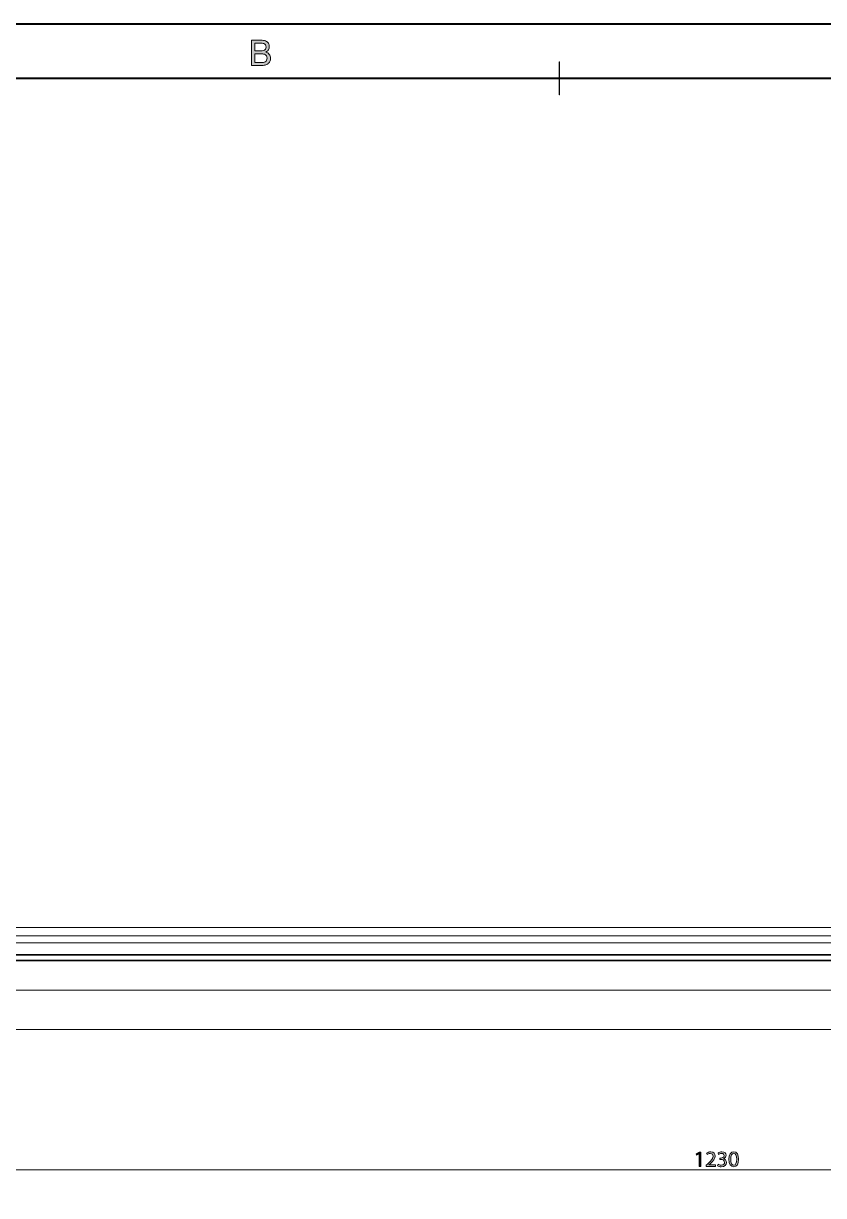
# Model space of a CAD drawing. Header units: inches. Extents: x 0.54 to 10.46, y 0.74 to 7.76.
# Drawn here: x 2.994 to 5.453, y 4.159 to 7.761 of the extents above; entities that cross this region are included whole.
import ezdxf

# ---------------------------------------------------------------- set-up
doc = ezdxf.new("R2010")
doc.units = ezdxf.units.IN
doc.header["$MEASUREMENT"] = 0
doc.layers.add('BG', color=7, linetype='Continuous')
doc.layers.add('MCG-INT-4FT', color=7, linetype='Continuous')

# ---------------------------------------------------------------- blocks, each defined once
blk = doc.blocks.new('block 3')
at = {"layer": 'BG', "true_color": 0xffffff}
h = blk.add_hatch(color=7, dxfattribs=at)
h.dxf.hatch_style = 2
edge = h.paths.add_edge_path()
edge.add_spline(control_points=[(10.296, 0.9061), (10.296, 0.9061), (0.8711, 0.9061), (0.8711, 0.9061), (0.8702, 0.9061), (0.8694, 0.9069), (0.8694, 0.9079), (0.8694, 0.9079), (0.8694, 7.5922), (0.8694, 7.5922), (0.8694, 7.5931), (0.8702, 7.5939), (0.8711, 7.5939), (0.8711, 7.5939), (10.296, 7.5939), (10.296, 7.5939), (10.297, 7.5939), (10.2977, 7.5931), (10.2977, 7.5922), (10.2977, 7.5922), (10.2977, 0.9079), (10.2977, 0.9079), (10.2977, 0.9069), (10.297, 0.9061), (10.296, 0.9061)], knot_values=[0, 0, 0, 0, 1, 1, 1, 2, 2, 2, 3, 3, 3, 4, 4, 4, 5, 5, 5, 6, 6, 6, 7, 7, 7, 8, 8, 8, 8], degree=3, periodic=1)
h.paths.add_polyline_path([(0.8729, 0.9096), (10.2943, 0.9096), (10.2943, 7.5904), (0.8729, 7.5904)])
at = {"layer": 'BG', "lineweight": 0}
blk.add_lwpolyline([(0.8729, 0.9096), (10.2943, 0.9096), (10.2943, 7.5904), (0.8729, 7.5904), (0.8729, 0.9096)], dxfattribs=at)
blk.add_open_spline([(10.296, 0.9061), (10.296, 0.9061), (0.8711, 0.9061), (0.8711, 0.9061), (0.8702, 0.9061), (0.8694, 0.9069), (0.8694, 0.9079), (0.8694, 0.9079), (0.8694, 7.5922), (0.8694, 7.5922), (0.8694, 7.5931), (0.8702, 7.5939), (0.8711, 7.5939), (0.8711, 7.5939), (10.296, 7.5939), (10.296, 7.5939), (10.297, 7.5939), (10.2977, 7.5931), (10.2977, 7.5922), (10.2977, 7.5922), (10.2977, 0.9079), (10.2977, 0.9079), (10.2977, 0.9069), (10.297, 0.9061), (10.296, 0.9061)], degree=3, knots=[0, 0, 0, 0, 1, 1, 1, 2, 2, 2, 3, 3, 3, 4, 4, 4, 5, 5, 5, 6, 6, 6, 7, 7, 7, 8, 8, 8, 8], dxfattribs=at)
blk = doc.blocks.new('block 2')
at = {"layer": 'BG'}
blk.add_blockref('block 3', (0, 0), dxfattribs=at)
blk = doc.blocks.new('block 27')
at = {"layer": 'BG', "true_color": 0xffffff}
h = blk.add_hatch(color=7, dxfattribs=at)
h.dxf.hatch_style = 2
edge = h.paths.add_edge_path()
edge.add_spline(control_points=[(4.6411, 7.5413), (4.6407, 7.5413), (4.6404, 7.5416), (4.6404, 7.542), (4.6404, 7.542), (4.6404, 7.6423), (4.6404, 7.6423), (4.6404, 7.6427), (4.6407, 7.643), (4.6411, 7.643), (4.6415, 7.643), (4.6418, 7.6427), (4.6418, 7.6423), (4.6418, 7.6423), (4.6418, 7.542), (4.6418, 7.542), (4.6418, 7.5416), (4.6415, 7.5413), (4.6411, 7.5413)], knot_values=[0, 0, 0, 0, 1, 1, 1, 2, 2, 2, 3, 3, 3, 4, 4, 4, 5, 5, 5, 6, 6, 6, 6], degree=3, periodic=1)
at = {"layer": 'BG', "lineweight": 0}
blk.add_open_spline([(4.6411, 7.5413), (4.6407, 7.5413), (4.6404, 7.5416), (4.6404, 7.542), (4.6404, 7.542), (4.6404, 7.6423), (4.6404, 7.6423), (4.6404, 7.6427), (4.6407, 7.643), (4.6411, 7.643), (4.6415, 7.643), (4.6418, 7.6427), (4.6418, 7.6423), (4.6418, 7.6423), (4.6418, 7.542), (4.6418, 7.542), (4.6418, 7.5416), (4.6415, 7.5413), (4.6411, 7.5413)], degree=3, knots=[0, 0, 0, 0, 1, 1, 1, 2, 2, 2, 3, 3, 3, 4, 4, 4, 5, 5, 5, 6, 6, 6, 6], dxfattribs=at)
blk = doc.blocks.new('block 26')
at = {"layer": 'BG'}
blk.add_blockref('block 27', (0, 0), dxfattribs=at)
blk = doc.blocks.new('block 35')
at = {"layer": 'BG', "true_color": 0xffffff}
h = blk.add_hatch(color=7, dxfattribs=at)
h.dxf.hatch_style = 2
edge = h.paths.add_edge_path()
edge.add_spline(control_points=[(3.6946, 7.6317), (3.6946, 7.6317), (3.6946, 7.7095), (3.6946, 7.7095), (3.6946, 7.7095), (3.7238, 7.7095), (3.7238, 7.7095), (3.7298, 7.7095), (3.7345, 7.7087), (3.7381, 7.7072), (3.7417, 7.7056), (3.7445, 7.7032), (3.7466, 7.6999), (3.7486, 7.6966), (3.7496, 7.6932), (3.7496, 7.6896), (3.7496, 7.6863), (3.7487, 7.6831), (3.7469, 7.6802), (3.7451, 7.6773), (3.7424, 7.6749), (3.7387, 7.6731), (3.7434, 7.6717), (3.7471, 7.6694), (3.7496, 7.666), (3.7521, 7.6627), (3.7534, 7.6588), (3.7534, 7.6543), (3.7534, 7.6506), (3.7526, 7.6472), (3.7511, 7.6441), (3.7495, 7.641), (3.7476, 7.6385), (3.7454, 7.6368), (3.7431, 7.6351), (3.7403, 7.6339), (3.7369, 7.633), (3.7334, 7.6321), (3.7293, 7.6317), (3.7243, 7.6317), (3.7243, 7.6317), (3.6946, 7.6317), (3.6946, 7.6317)], knot_values=[0, 0, 0, 0, 1, 1, 1, 2, 2, 2, 3, 3, 3, 4, 4, 4, 5, 5, 5, 6, 6, 6, 7, 7, 7, 8, 8, 8, 9, 9, 9, 10, 10, 10, 11, 11, 11, 12, 12, 12, 13, 13, 13, 14, 14, 14, 14], degree=3, periodic=1)
edge = h.paths.add_edge_path()
edge.add_spline(control_points=[(3.7049, 7.6768), (3.7049, 7.6768), (3.7218, 7.6768), (3.7218, 7.6768), (3.7263, 7.6768), (3.7296, 7.6771), (3.7316, 7.6777), (3.7342, 7.6785), (3.7362, 7.6798), (3.7375, 7.6816), (3.7388, 7.6834), (3.7395, 7.6857), (3.7395, 7.6884), (3.7395, 7.691), (3.7389, 7.6932), (3.7376, 7.6952), (3.7364, 7.6972), (3.7346, 7.6985), (3.7323, 7.6992), (3.73, 7.7), (3.7261, 7.7003), (3.7205, 7.7003), (3.7205, 7.7003), (3.7049, 7.7003), (3.7049, 7.7003), (3.7049, 7.7003), (3.7049, 7.6768), (3.7049, 7.6768)], knot_values=[0, 0, 0, 0, 1, 1, 1, 2, 2, 2, 3, 3, 3, 4, 4, 4, 5, 5, 5, 6, 6, 6, 7, 7, 7, 8, 8, 8, 9, 9, 9, 9], degree=3, periodic=1)
edge = h.paths.add_edge_path()
edge.add_spline(control_points=[(3.7049, 7.6409), (3.7049, 7.6409), (3.7243, 7.6409), (3.7243, 7.6409), (3.7276, 7.6409), (3.73, 7.641), (3.7313, 7.6412), (3.7337, 7.6417), (3.7357, 7.6424), (3.7373, 7.6434), (3.7388, 7.6444), (3.7402, 7.6458), (3.7412, 7.6477), (3.7422, 7.6496), (3.7427, 7.6518), (3.7427, 7.6543), (3.7427, 7.6572), (3.742, 7.6597), (3.7405, 7.6618), (3.739, 7.664), (3.7369, 7.6655), (3.7343, 7.6663), (3.7317, 7.6672), (3.7279, 7.6676), (3.7229, 7.6676), (3.7229, 7.6676), (3.7049, 7.6676), (3.7049, 7.6676), (3.7049, 7.6676), (3.7049, 7.6409), (3.7049, 7.6409)], knot_values=[0, 0, 0, 0, 1, 1, 1, 2, 2, 2, 3, 3, 3, 4, 4, 4, 5, 5, 5, 6, 6, 6, 7, 7, 7, 8, 8, 8, 9, 9, 9, 10, 10, 10, 10], degree=3, periodic=1)
at = {"layer": 'BG', "lineweight": 0}
for points, knots in [([(3.6946, 7.6317), (3.6946, 7.6317), (3.6946, 7.7095), (3.6946, 7.7095), (3.6946, 7.7095), (3.7238, 7.7095), (3.7238, 7.7095), (3.7298, 7.7095), (3.7345, 7.7087), (3.7381, 7.7072), (3.7417, 7.7056), (3.7445, 7.7032), (3.7466, 7.6999), (3.7486, 7.6966), (3.7496, 7.6932), (3.7496, 7.6896), (3.7496, 7.6863), (3.7487, 7.6831), (3.7469, 7.6802), (3.7451, 7.6773), (3.7424, 7.6749), (3.7387, 7.6731), (3.7434, 7.6717), (3.7471, 7.6694), (3.7496, 7.666), (3.7521, 7.6627), (3.7534, 7.6588), (3.7534, 7.6543), (3.7534, 7.6506), (3.7526, 7.6472), (3.7511, 7.6441), (3.7495, 7.641), (3.7476, 7.6385), (3.7454, 7.6368), (3.7431, 7.6351), (3.7403, 7.6339), (3.7369, 7.633), (3.7334, 7.6321), (3.7293, 7.6317), (3.7243, 7.6317), (3.7243, 7.6317), (3.6946, 7.6317), (3.6946, 7.6317)], [0, 0, 0, 0, 1, 1, 1, 2, 2, 2, 3, 3, 3, 4, 4, 4, 5, 5, 5, 6, 6, 6, 7, 7, 7, 8, 8, 8, 9, 9, 9, 10, 10, 10, 11, 11, 11, 12, 12, 12, 13, 13, 13, 14, 14, 14, 14]), ([(3.7049, 7.6768), (3.7049, 7.6768), (3.7218, 7.6768), (3.7218, 7.6768), (3.7263, 7.6768), (3.7296, 7.6771), (3.7316, 7.6777), (3.7342, 7.6785), (3.7362, 7.6798), (3.7375, 7.6816), (3.7388, 7.6834), (3.7395, 7.6857), (3.7395, 7.6884), (3.7395, 7.691), (3.7389, 7.6932), (3.7376, 7.6952), (3.7364, 7.6972), (3.7346, 7.6985), (3.7323, 7.6992), (3.73, 7.7), (3.7261, 7.7003), (3.7205, 7.7003), (3.7205, 7.7003), (3.7049, 7.7003), (3.7049, 7.7003), (3.7049, 7.7003), (3.7049, 7.6768), (3.7049, 7.6768)], [0, 0, 0, 0, 1, 1, 1, 2, 2, 2, 3, 3, 3, 4, 4, 4, 5, 5, 5, 6, 6, 6, 7, 7, 7, 8, 8, 8, 9, 9, 9, 9]), ([(3.7049, 7.6409), (3.7049, 7.6409), (3.7243, 7.6409), (3.7243, 7.6409), (3.7276, 7.6409), (3.73, 7.641), (3.7313, 7.6412), (3.7337, 7.6417), (3.7357, 7.6424), (3.7373, 7.6434), (3.7388, 7.6444), (3.7402, 7.6458), (3.7412, 7.6477), (3.7422, 7.6496), (3.7427, 7.6518), (3.7427, 7.6543), (3.7427, 7.6572), (3.742, 7.6597), (3.7405, 7.6618), (3.739, 7.664), (3.7369, 7.6655), (3.7343, 7.6663), (3.7317, 7.6672), (3.7279, 7.6676), (3.7229, 7.6676), (3.7229, 7.6676), (3.7049, 7.6676), (3.7049, 7.6676), (3.7049, 7.6676), (3.7049, 7.6409), (3.7049, 7.6409)], [0, 0, 0, 0, 1, 1, 1, 2, 2, 2, 3, 3, 3, 4, 4, 4, 5, 5, 5, 6, 6, 6, 7, 7, 7, 8, 8, 8, 9, 9, 9, 10, 10, 10, 10])]:
    blk.add_open_spline(points, degree=3, knots=knots, dxfattribs=at)
blk = doc.blocks.new('block 34')
at = {"layer": 'BG'}
blk.add_blockref('block 35', (0, 0), dxfattribs=at)
blk = doc.blocks.new('block 69')
at = {"layer": 'BG', "true_color": 0xffffff}
h = blk.add_hatch(color=7, dxfattribs=at)
h.dxf.hatch_style = 2
edge = h.paths.add_edge_path()
edge.add_spline(control_points=[(10.4631, 0.739), (10.4631, 0.739), (0.5369, 0.739), (0.5369, 0.739), (0.5359, 0.739), (0.5352, 0.7398), (0.5352, 0.7407), (0.5352, 0.7407), (0.5352, 7.7593), (0.5352, 7.7593), (0.5352, 7.7602), (0.5359, 7.761), (0.5369, 7.761), (0.5369, 7.761), (10.4631, 7.761), (10.4631, 7.761), (10.4641, 7.761), (10.4648, 7.7602), (10.4648, 7.7593), (10.4648, 7.7593), (10.4648, 0.7407), (10.4648, 0.7407), (10.4648, 0.7398), (10.4641, 0.739), (10.4631, 0.739)], knot_values=[0, 0, 0, 0, 1, 1, 1, 2, 2, 2, 3, 3, 3, 4, 4, 4, 5, 5, 5, 6, 6, 6, 7, 7, 7, 8, 8, 8, 8], degree=3, periodic=1)
h.paths.add_polyline_path([(0.5386, 0.7425), (10.4614, 0.7425), (10.4614, 7.7575), (0.5386, 7.7575)])
at = {"layer": 'BG', "lineweight": 0}
blk.add_lwpolyline([(0.5386, 0.7425), (10.4614, 0.7425), (10.4614, 7.7575), (0.5386, 7.7575), (0.5386, 0.7425)], dxfattribs=at)
blk.add_open_spline([(10.4631, 0.739), (10.4631, 0.739), (0.5369, 0.739), (0.5369, 0.739), (0.5359, 0.739), (0.5352, 0.7398), (0.5352, 0.7407), (0.5352, 0.7407), (0.5352, 7.7593), (0.5352, 7.7593), (0.5352, 7.7602), (0.5359, 7.761), (0.5369, 7.761), (0.5369, 7.761), (10.4631, 7.761), (10.4631, 7.761), (10.4641, 7.761), (10.4648, 7.7602), (10.4648, 7.7593), (10.4648, 7.7593), (10.4648, 0.7407), (10.4648, 0.7407), (10.4648, 0.7398), (10.4641, 0.739), (10.4631, 0.739)], degree=3, knots=[0, 0, 0, 0, 1, 1, 1, 2, 2, 2, 3, 3, 3, 4, 4, 4, 5, 5, 5, 6, 6, 6, 7, 7, 7, 8, 8, 8, 8], dxfattribs=at)
blk = doc.blocks.new('block 68')
at = {"layer": 'BG'}
blk.add_blockref('block 69', (0, 0), dxfattribs=at)
blk = doc.blocks.new('block 940')
at = {"layer": 'MCG-INT-4FT', "color": 7, "lineweight": 5, "true_color": 0xffffff}
blk.add_lwpolyline([(8.8412, 4.9823), (1.0298, 4.9823)], dxfattribs=at)
blk = doc.blocks.new('block 965')
at = {"layer": 'MCG-INT-4FT', "color": 7, "lineweight": 5, "true_color": 0xffffff}
blk.add_lwpolyline([(2.2538, 4.6694), (8.8412, 4.6694)], dxfattribs=at)
blk = doc.blocks.new('block 968')
at = {"layer": 'MCG-INT-4FT', "color": 7, "lineweight": 5, "true_color": 0xffffff}
blk.add_lwpolyline([(8.8412, 4.9573), (1.0298, 4.9573)], dxfattribs=at)
blk = doc.blocks.new('block 1355')
at = {"layer": 'MCG-INT-4FT', "color": 7, "lineweight": 5, "true_color": 0xffffff}
blk.add_lwpolyline([(2.2538, 4.8818), (8.8412, 4.8818)], dxfattribs=at)
blk = doc.blocks.new('block 1358')
at = {"layer": 'MCG-INT-4FT', "color": 7, "lineweight": 5, "true_color": 0xffffff}
blk.add_lwpolyline([(8.8412, 4.897), (2.2538, 4.897)], dxfattribs=at)
blk = doc.blocks.new('block 1368')
at = {"layer": 'MCG-INT-4FT', "color": 8, "lineweight": 5, "true_color": 0x808080}
blk.add_lwpolyline([(2.2538, 4.7904), (8.8412, 4.7904)], dxfattribs=at)
blk = doc.blocks.new('block 1372')
at = {"layer": 'MCG-INT-4FT', "color": 8, "lineweight": 5, "true_color": 0x808080}
blk.add_lwpolyline([(2.2538, 4.8804), (8.8412, 4.8804)], dxfattribs=at)
blk = doc.blocks.new('block 1375')
at = {"layer": 'MCG-INT-4FT', "color": 8, "lineweight": 5, "true_color": 0x808080}
blk.add_lwpolyline([(8.8412, 4.9352), (1.0298, 4.9352)], dxfattribs=at)
blk = doc.blocks.new('block 1377')
at = {"layer": 'MCG-INT-4FT', "color": 8, "lineweight": 5, "true_color": 0x808080}
blk.add_lwpolyline([(8.8412, 4.9573), (1.0298, 4.9573)], dxfattribs=at)
blk = doc.blocks.new('block 1380')
at = {"layer": 'MCG-INT-4FT', "color": 8, "lineweight": 5, "true_color": 0x808080}
blk.add_lwpolyline([(2.2538, 4.8991), (8.8412, 4.8991)], dxfattribs=at)
blk = doc.blocks.new('block 1384')
at = {"layer": 'MCG-INT-4FT', "color": 8, "lineweight": 5, "true_color": 0x808080}
blk.add_lwpolyline([(2.2538, 4.8825), (8.8412, 4.8825)], dxfattribs=at)
blk = doc.blocks.new('block 2526')
at = {"layer": 'MCG-INT-4FT', "color": 179, "lineweight": 5, "true_color": 0x231f20}
blk.add_lwpolyline([(9.3018, 4.2375), (0.9975, 4.2375)], dxfattribs=at)
blk = doc.blocks.new('block 2530')
at = {"layer": 'MCG-INT-4FT', "true_color": 0x231f20}
h = blk.add_hatch(color=179, dxfattribs=at)
h.dxf.hatch_style = 2
h.paths.add_polyline_path([(5.0702, 4.2868), (5.0701, 4.2868), (5.0623, 4.2826), (5.0612, 4.2872), (5.0709, 4.2924), (5.076, 4.2924), (5.076, 4.2479), (5.0702, 4.2479)])
h = blk.add_hatch(color=179, dxfattribs=at)
h.dxf.hatch_style = 2
edge = h.paths.add_edge_path()
edge.add_spline(control_points=[(5.0922, 4.2479), (5.0922, 4.2479), (5.0922, 4.2516), (5.0922, 4.2516), (5.0922, 4.2516), (5.0969, 4.2562), (5.0969, 4.2562), (5.1083, 4.267), (5.1134, 4.2727), (5.1135, 4.2794), (5.1135, 4.284), (5.1113, 4.2881), (5.1046, 4.2881), (5.1006, 4.2881), (5.0972, 4.2861), (5.0952, 4.2844), (5.0952, 4.2844), (5.0933, 4.2886), (5.0933, 4.2886), (5.0964, 4.2912), (5.1007, 4.2931), (5.1059, 4.2931), (5.1155, 4.2931), (5.1195, 4.2866), (5.1195, 4.2802), (5.1195, 4.272), (5.1135, 4.2653), (5.1042, 4.2563), (5.1042, 4.2563), (5.1006, 4.253), (5.1006, 4.253), (5.1006, 4.253), (5.1006, 4.2529), (5.1006, 4.2529), (5.1006, 4.2529), (5.1206, 4.2529), (5.1206, 4.2529), (5.1206, 4.2529), (5.1206, 4.2479), (5.1206, 4.2479), (5.1206, 4.2479), (5.0922, 4.2479), (5.0922, 4.2479)], knot_values=[0, 0, 0, 0, 1, 1, 1, 2, 2, 2, 3, 3, 3, 4, 4, 4, 5, 5, 5, 6, 6, 6, 7, 7, 7, 8, 8, 8, 9, 9, 9, 10, 10, 10, 11, 11, 11, 12, 12, 12, 13, 13, 13, 14, 14, 14, 14], degree=3, periodic=1)
h = blk.add_hatch(color=179, dxfattribs=at)
h.dxf.hatch_style = 2
edge = h.paths.add_edge_path()
edge.add_spline(control_points=[(5.1287, 4.2548), (5.1304, 4.2537), (5.1344, 4.252), (5.1385, 4.252), (5.1463, 4.252), (5.1487, 4.2569), (5.1486, 4.2606), (5.1485, 4.2668), (5.1429, 4.2695), (5.1371, 4.2695), (5.1371, 4.2695), (5.1337, 4.2695), (5.1337, 4.2695), (5.1337, 4.2695), (5.1337, 4.274), (5.1337, 4.274), (5.1337, 4.274), (5.1371, 4.274), (5.1371, 4.274), (5.1415, 4.274), (5.147, 4.2763), (5.147, 4.2816), (5.147, 4.2851), (5.1448, 4.2883), (5.1392, 4.2883), (5.1357, 4.2883), (5.1322, 4.2867), (5.1303, 4.2853), (5.1303, 4.2853), (5.1288, 4.2897), (5.1288, 4.2897), (5.1311, 4.2914), (5.1356, 4.2931), (5.1404, 4.2931), (5.1491, 4.2931), (5.1531, 4.2879), (5.1531, 4.2825), (5.1531, 4.2779), (5.1504, 4.274), (5.1449, 4.272), (5.1449, 4.272), (5.1449, 4.2719), (5.1449, 4.2719), (5.1504, 4.2708), (5.1548, 4.2667), (5.1548, 4.2605), (5.1548, 4.2534), (5.1493, 4.2471), (5.1386, 4.2471), (5.1336, 4.2471), (5.1292, 4.2487), (5.127, 4.2501), (5.127, 4.2501), (5.1287, 4.2548), (5.1287, 4.2548)], knot_values=[0, 0, 0, 0, 1, 1, 1, 2, 2, 2, 3, 3, 3, 4, 4, 4, 5, 5, 5, 6, 6, 6, 7, 7, 7, 8, 8, 8, 9, 9, 9, 10, 10, 10, 11, 11, 11, 12, 12, 12, 13, 13, 13, 14, 14, 14, 15, 15, 15, 16, 16, 16, 17, 17, 17, 18, 18, 18, 18], degree=3, periodic=1)
h = blk.add_hatch(color=179, dxfattribs=at)
h.dxf.hatch_style = 2
edge = h.paths.add_edge_path()
edge.add_spline(control_points=[(5.1919, 4.2706), (5.1919, 4.2555), (5.1863, 4.2471), (5.1764, 4.2471), (5.1677, 4.2471), (5.1618, 4.2553), (5.1617, 4.27), (5.1617, 4.2849), (5.1681, 4.2931), (5.1772, 4.2931), (5.1865, 4.2931), (5.1919, 4.2848), (5.1919, 4.2706)], knot_values=[0, 0, 0, 0, 1, 1, 1, 2, 2, 2, 3, 3, 3, 4, 4, 4, 4], degree=3, periodic=1)
edge = h.paths.add_edge_path()
edge.add_spline(control_points=[(5.1677, 4.2699), (5.1677, 4.2584), (5.1713, 4.2518), (5.1768, 4.2518), (5.1829, 4.2518), (5.1859, 4.259), (5.1859, 4.2703), (5.1859, 4.2813), (5.1831, 4.2885), (5.1768, 4.2885), (5.1715, 4.2885), (5.1677, 4.282), (5.1677, 4.2699)], knot_values=[0, 0, 0, 0, 1, 1, 1, 2, 2, 2, 3, 3, 3, 4, 4, 4, 4], degree=3, periodic=1)
at = {"layer": 'MCG-INT-4FT', "lineweight": 0}
blk.add_lwpolyline([(5.0702, 4.2868), (5.0701, 4.2868), (5.0623, 4.2826), (5.0612, 4.2872), (5.0709, 4.2924), (5.076, 4.2924), (5.076, 4.2479), (5.0702, 4.2479), (5.0702, 4.2868)], dxfattribs=at)
for points, knots in [([(5.0922, 4.2479), (5.0922, 4.2479), (5.0922, 4.2516), (5.0922, 4.2516), (5.0922, 4.2516), (5.0969, 4.2562), (5.0969, 4.2562), (5.1083, 4.267), (5.1134, 4.2727), (5.1135, 4.2794), (5.1135, 4.284), (5.1113, 4.2881), (5.1046, 4.2881), (5.1006, 4.2881), (5.0972, 4.2861), (5.0952, 4.2844), (5.0952, 4.2844), (5.0933, 4.2886), (5.0933, 4.2886), (5.0964, 4.2912), (5.1007, 4.2931), (5.1059, 4.2931), (5.1155, 4.2931), (5.1195, 4.2866), (5.1195, 4.2802), (5.1195, 4.272), (5.1135, 4.2653), (5.1042, 4.2563), (5.1042, 4.2563), (5.1006, 4.253), (5.1006, 4.253), (5.1006, 4.253), (5.1006, 4.2529), (5.1006, 4.2529), (5.1006, 4.2529), (5.1206, 4.2529), (5.1206, 4.2529), (5.1206, 4.2529), (5.1206, 4.2479), (5.1206, 4.2479), (5.1206, 4.2479), (5.0922, 4.2479), (5.0922, 4.2479)], [0, 0, 0, 0, 1, 1, 1, 2, 2, 2, 3, 3, 3, 4, 4, 4, 5, 5, 5, 6, 6, 6, 7, 7, 7, 8, 8, 8, 9, 9, 9, 10, 10, 10, 11, 11, 11, 12, 12, 12, 13, 13, 13, 14, 14, 14, 14]), ([(5.1287, 4.2548), (5.1304, 4.2537), (5.1344, 4.252), (5.1385, 4.252), (5.1463, 4.252), (5.1487, 4.2569), (5.1486, 4.2606), (5.1485, 4.2668), (5.1429, 4.2695), (5.1371, 4.2695), (5.1371, 4.2695), (5.1337, 4.2695), (5.1337, 4.2695), (5.1337, 4.2695), (5.1337, 4.274), (5.1337, 4.274), (5.1337, 4.274), (5.1371, 4.274), (5.1371, 4.274), (5.1415, 4.274), (5.147, 4.2763), (5.147, 4.2816), (5.147, 4.2851), (5.1448, 4.2883), (5.1392, 4.2883), (5.1357, 4.2883), (5.1322, 4.2867), (5.1303, 4.2853), (5.1303, 4.2853), (5.1288, 4.2897), (5.1288, 4.2897), (5.1311, 4.2914), (5.1356, 4.2931), (5.1404, 4.2931), (5.1491, 4.2931), (5.1531, 4.2879), (5.1531, 4.2825), (5.1531, 4.2779), (5.1504, 4.274), (5.1449, 4.272), (5.1449, 4.272), (5.1449, 4.2719), (5.1449, 4.2719), (5.1504, 4.2708), (5.1548, 4.2667), (5.1548, 4.2605), (5.1548, 4.2534), (5.1493, 4.2471), (5.1386, 4.2471), (5.1336, 4.2471), (5.1292, 4.2487), (5.127, 4.2501), (5.127, 4.2501), (5.1287, 4.2548), (5.1287, 4.2548)], [0, 0, 0, 0, 1, 1, 1, 2, 2, 2, 3, 3, 3, 4, 4, 4, 5, 5, 5, 6, 6, 6, 7, 7, 7, 8, 8, 8, 9, 9, 9, 10, 10, 10, 11, 11, 11, 12, 12, 12, 13, 13, 13, 14, 14, 14, 15, 15, 15, 16, 16, 16, 17, 17, 17, 18, 18, 18, 18]), ([(5.1919, 4.2706), (5.1919, 4.2555), (5.1863, 4.2471), (5.1764, 4.2471), (5.1677, 4.2471), (5.1618, 4.2553), (5.1617, 4.27), (5.1617, 4.2849), (5.1681, 4.2931), (5.1772, 4.2931), (5.1865, 4.2931), (5.1919, 4.2848), (5.1919, 4.2706)], [0, 0, 0, 0, 1, 1, 1, 2, 2, 2, 3, 3, 3, 4, 4, 4, 4]), ([(5.1677, 4.2699), (5.1677, 4.2584), (5.1713, 4.2518), (5.1768, 4.2518), (5.1829, 4.2518), (5.1859, 4.259), (5.1859, 4.2703), (5.1859, 4.2813), (5.1831, 4.2885), (5.1768, 4.2885), (5.1715, 4.2885), (5.1677, 4.282), (5.1677, 4.2699)], [0, 0, 0, 0, 1, 1, 1, 2, 2, 2, 3, 3, 3, 4, 4, 4, 4])]:
    blk.add_open_spline(points, degree=3, knots=knots, dxfattribs=at)
blk = doc.blocks.new('block 2529')
at = {"layer": 'MCG-INT-4FT'}
blk.add_blockref('block 2530', (0, 0), dxfattribs=at)

msp = doc.modelspace()

# ---------------------------------------------------------------- block references
at = {"layer": 'BG'}
for name in ['block 68', 'block 34', 'block 26', 'block 2']:
    msp.add_blockref(name, (0, 0), dxfattribs=at)
at = {"layer": 'MCG-INT-4FT'}
for name in ['block 940', 'block 968', 'block 1377', 'block 1375', 'block 1380', 'block 1358', 'block 1384', 'block 1355', 'block 1372', 'block 1368', 'block 965', 'block 2529', 'block 2526']:
    msp.add_blockref(name, (0, 0), dxfattribs=at)

doc.saveas('drawing.dxf')
